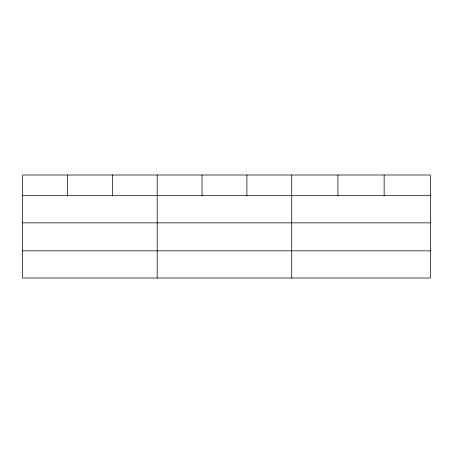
<?xml version="1.0" encoding="UTF-8"?>
<svg xmlns="http://www.w3.org/2000/svg" width="453" height="453" viewBox="0 0 453 453"><rect width="100%" height="100%" fill="white"/><g stroke="black" fill="none" stroke-linecap="round" stroke-linejoin="round"><path stroke-width="0.68" d="M430.35 222.859L430.35 174.994L22.65 174.994L22.65 278.006L430.35 278.006L430.35 222.859L22.65 222.859M22.65 195.696L430.35 195.696M22.65 250.843L430.35 250.843M384.144 174.994L384.144 195.696M337.938 174.994L337.938 195.696M291.732 174.994L291.732 278.006M246.885 174.994L246.885 195.696M202.038 174.994L202.038 195.696M157.191 174.994L157.191 278.006M112.344 174.994L112.344 195.696M67.497 174.994L67.497 195.696"/></g></svg>
